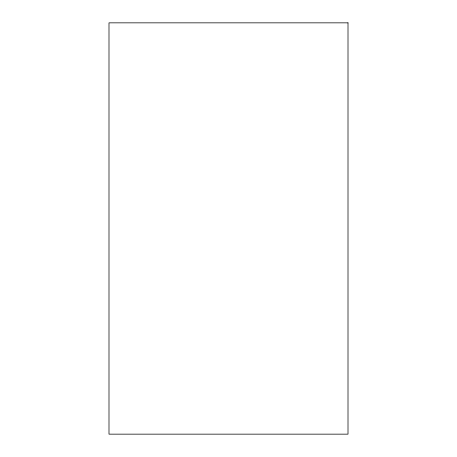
<?xml version="1.0" encoding="UTF-8"?>
<svg xmlns="http://www.w3.org/2000/svg" width="457" height="457" viewBox="0 0 457 457"><rect width="100%" height="100%" fill="white"/><g stroke="black" fill="none" stroke-linecap="round" stroke-linejoin="round"><path stroke-width="0.69" d="M348.006 22.85L108.995 22.85L108.995 434.15L348.006 434.15L348.006 22.85"/></g></svg>
